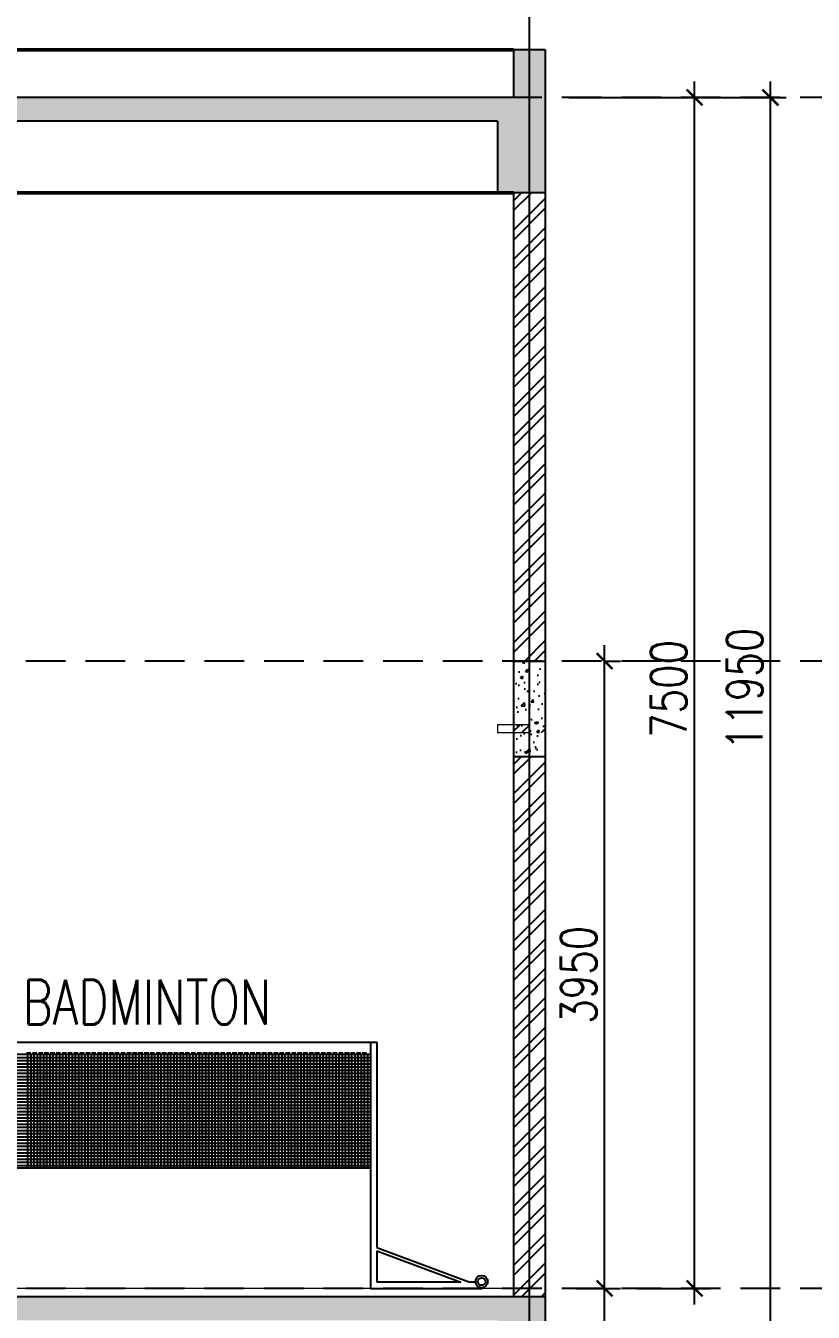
# Model space of a CAD drawing. Extents: x -32840 to 422982, y 280745 to 888746.
# Drawn here: x 4921 to 9880, y 459142 to 467244 of the extents above; entities that cross this region are included whole.
import ezdxf
from ezdxf.enums import TextEntityAlignment as Align

# ---------------------------------------------------------------- set-up
doc = ezdxf.new("R2010")
doc.units = 0
doc.header["$LTSCALE"] = 1000
doc.header["$PDMODE"] = 3
for name, pattern in [('CONTINOUS', [0]), ('DASHDOT', [1, 0.5, -0.25, 0, -0.25]), ('HIDDEN', [0.375, 0.25, -0.125])]:
    doc.linetypes.add(name, pattern=pattern)
doc.layers.get('Defpoints').update_dxf_attribs({"linetype": 'HIDDEN'})
for name, color, linetype in [('a-dim', 3, 'Continuous'), ('A-Ele  2', 6, 'Continuous'), ('A-GRID', 31, 'DASHDOT'), ('A-LVL', 31, 'HIDDEN'), ('A-RD', 6, 'Continuous'), ('A-WALL', 7, 'CONTINOUS'), ('Badminton Net', 8, 'Continuous'), ('Badminton Posts', 1, 'Continuous'), ('I-False Ceiling', 7, 'Continuous')]:
    doc.layers.add(name, color=color, linetype=linetype)
doc.layers.add('A-FLOR', color=2, linetype='Continuous', lineweight=18)
doc.layers.add('STR-COL', color=1, linetype='Continuous', lineweight=0)
doc.styles.add('ROMANS', font='romans.shx', dxfattribs={"width": 0.8})
doc.dimstyles.new('dim-1', dxfattribs={"dimscale": 100, "dimtxt": 2.25, "dimasz": 1, "dimexe": 1, "dimexo": 1, "dimgap": 0.5, "dimtad": 1, "dimdec": 0, "dimzin": 3, "dimdsep": 46, "dimtxsty": 'ROMANS', "dimblk": 'ARCHTICK', "dimcen": 0.0625, "dimdle": 1, "dimclrd": 256, "dimclre": 256, "dimclrt": 6, "dimadec": 0, "dimazin": 0, "dimtfac": 1, "dimtdec": 0, "dimtix": 1, "dimtmove": 1, "dimatfit": 3, "dimfxl": 1, "dimfrac": 2, "dimtolj": 1, "dimtzin": 3, "dimarcsym": 0})
pattern_1 = [(50, (1734.44, 0), (182.18467, -15.939086), [19.05, -209.55]), (355, (1734.44, 0), (-35.24342, 191.056845), [15.24, -167.640584]), (100.451445, (1749.62, -1.33), (146.94125, 175.11775), [16.19001, -178.090245]), (46.1842, (1734.44, 50.8), (271.07904, -42.04233), [28.575, -314.325]), (96.63556, (1757.03, 47.3), (237.40413, 247.42612), [24.28502, -267.1356]), (351.18415, (1734.44, 50.8), (237.40413, 247.42612), [22.85997, -251.45973]), (21, (1759.84, 38.1), (151.61439, -102.2652), [19.05, -209.55]), (326, (1759.84, 38.1), (61.80203, 184.187966), [15.24, -167.64]), (71.451445, (1772.48, 29.58), (213.41642, 81.92277), [16.19001, -178.08994]), (37.5, (1734.44, 0), (3.088603, 84.555039), [0, -165.608, 0, -170.18, 0, -168.275]), (7.5, (1734.44, 0), (66.819663, 100.180575), [0, -97.028, 0, -161.798, 0, -64.135]), (327.5, (1677.8, 0), (135.590595, -5.728744), [0, -63.5, 0, -198.12, 0, -262.89]), (317.5, (1652.4, 0), (148.12918, 25.42649), [0, -82.55, 0, -131.572, 0, -186.69])]

# ---------------------------------------------------------------- blocks, each defined once
blk = doc.blocks.new('_ArchTick')
at = {"color": 0, "linetype": 'ByBlock', "const_width": 0.15}
blk.add_lwpolyline([(-0.5, -0.5), (0.5, 0.5)], dxfattribs=at)
blk = doc.blocks.new('*D1886')
at = {"layer": 'a-dim', "lineweight": -2, "transparency": 16777216}
for p, q in [((8565.6, 455192.2), (8565.6, 459392.2)), ((8386.3, 459292.2), (8665.6, 459292.2)), ((8654.3, 455292.2), (8665.6, 455292.2))]:
    blk.add_line(p, q, dxfattribs=at)
at = {"layer": 'Defpoints', "color": 0, "transparency": 16777216}
for p in [(8286.3, 459292.2), (8565.6, 459292.2), (8554.3, 455292.2)]:
    blk.add_point(p, dxfattribs=at)
at = {"layer": 'a-dim', "lineweight": -2, "transparency": 16777216, "xscale": 100, "yscale": 100, "zscale": 100}
for p, rotation in [((8565.6, 459292.2), 90), ((8565.6, 455292.2), 270)]:
    blk.add_blockref('_ArchTick', p, dxfattribs=dict(at, rotation=rotation))
at = {"layer": 'a-dim', "color": 6, "transparency": 16777216, "insert": (8403.1, 457292.2), "char_height": 225, "attachment_point": 5, "rotation": 90, "style": 'ROMANS'}
blk.add_mtext('\\A1;4000', dxfattribs=at)
blk = doc.blocks.new('*D1887')
at = {"layer": 'a-dim', "lineweight": -2, "transparency": 16777216}
for p, q in [((8565.6, 459192.2), (8565.6, 463342.2)), ((8563.4, 463242.2), (8665.6, 463242.2)), ((8563.4, 459292.2), (8665.6, 459292.2))]:
    blk.add_line(p, q, dxfattribs=at)
at = {"layer": 'Defpoints', "color": 0, "transparency": 16777216}
for p in [(8463.4, 463242.2), (8565.6, 463242.2), (8463.4, 459292.2)]:
    blk.add_point(p, dxfattribs=at)
at = {"layer": 'a-dim', "lineweight": -2, "transparency": 16777216, "xscale": 100, "yscale": 100, "zscale": 100}
for p, rotation in [((8565.6, 463242.2), 90), ((8565.6, 459292.2), 270)]:
    blk.add_blockref('_ArchTick', p, dxfattribs=dict(at, rotation=rotation))
at = {"layer": 'a-dim', "color": 6, "transparency": 16777216, "insert": (8403.1, 461267.2), "char_height": 225, "attachment_point": 5, "rotation": 90, "style": 'ROMANS'}
blk.add_mtext('\\A1;3950', dxfattribs=at)
blk = doc.blocks.new('*D1888')
at = {"layer": 'a-dim', "lineweight": -2, "transparency": 16777216}
for p, q in [((9132, 459192.2), (9132, 466892.2)), ((8341.2, 466792.2), (9232, 466792.2)), ((8771.7, 459292.2), (9232, 459292.2))]:
    blk.add_line(p, q, dxfattribs=at)
at = {"layer": 'Defpoints', "color": 0, "transparency": 16777216}
for p in [(8241.2, 466792.2), (9132, 466792.2), (8671.7, 459292.2)]:
    blk.add_point(p, dxfattribs=at)
at = {"layer": 'a-dim', "lineweight": -2, "transparency": 16777216, "xscale": 100, "yscale": 100, "zscale": 100}
for p, rotation in [((9132, 466792.2), 90), ((9132, 459292.2), 270)]:
    blk.add_blockref('_ArchTick', p, dxfattribs=dict(at, rotation=rotation))
at = {"layer": 'a-dim', "color": 6, "transparency": 16777216, "insert": (8969.5, 463067.2), "char_height": 225, "attachment_point": 5, "rotation": 90, "style": 'ROMANS'}
blk.add_mtext('\\A1;7500', dxfattribs=at)
blk = doc.blocks.new('RD')
at = {"style": 'ROMANS', "width": 0.75}
for tag, p in [('RT', (10.24, 14.08)), ('SZ', (10.24, 2.74))]:
    blk.add_attdef(tag, text='', height=9, dxfattribs=at).set_placement(p, align=Align.CENTER)
blk = doc.blocks.new('*D1905')
at = {"layer": 'a-dim', "lineweight": -2, "transparency": 16777216}
for p, q in [((9610, 454742.2), (9610, 466892.2)), ((9146.3, 466792.2), (9710, 466792.2)), ((9365.6, 454842.2), (9710, 454842.2))]:
    blk.add_line(p, q, dxfattribs=at)
at = {"layer": 'Defpoints', "color": 0, "transparency": 16777216}
for p in [(9046.3, 466792.2), (9610, 466792.2), (9265.6, 454842.2)]:
    blk.add_point(p, dxfattribs=at)
at = {"layer": 'a-dim', "lineweight": -2, "transparency": 16777216, "xscale": 100, "yscale": 100, "zscale": 100}
for p, rotation in [((9610, 466792.2), 90), ((9610, 454842.2), 270)]:
    blk.add_blockref('_ArchTick', p, dxfattribs=dict(at, rotation=rotation))
at = {"layer": 'a-dim', "color": 6, "transparency": 16777216, "insert": (9447.5, 463067.2), "char_height": 225, "attachment_point": 5, "rotation": 90, "style": 'ROMANS'}
blk.add_mtext('\\A1;11950', dxfattribs=at)

msp = doc.modelspace()

# ---------------------------------------------------------------- hatches: boundary and pattern name
at = {"layer": 'I-False Ceiling'}
h = msp.add_hatch(dxfattribs=at)
h.set_pattern_fill('AR-CONC', color=8)
h.set_pattern_definition(pattern_1)
h.paths.add_polyline_path([(8192.5, 466792.2), (-1007.5, 466792.2), (-1007.5, 466192.2), (-807.5, 466192.2), (-807.5, 466642.2), (7892.5, 466642.2), (7892.5, 466192.2), (8192.5, 466192.2)])
h.paths.add_polyline_path([(-807.5, 467092.2), (-1007.5, 467092.2), (-1007.5, 466792.2), (-807.5, 466792.2)])
h.paths.add_polyline_path([(8192.5, 467092.2), (7992.5, 467092.2), (7992.5, 466792.2), (8192.5, 466792.2)])
h = msp.add_hatch(dxfattribs=at)
h.set_pattern_fill('ANSI32', color=8, scale=350)
h.set_pattern_definition([(45, (-10723.59, 580512.23), (-92.80777, 92.80777), []), (45, (-10661.72, 580512.23), (-92.80777, 92.80777), [])])
h.paths.add_polyline_path([(8192.5, 462842.2), (7992.5, 462842.2), (7992.5, 462792.2), (8192.5, 462792.2)])
h.paths.add_polyline_path([(7992.5, 463242.2), (8192.5, 463242.2), (8192.5, 466192.2), (7992.5, 466192.2)])
h = msp.add_hatch(dxfattribs=at)
h.set_pattern_fill('AR-CONC', color=8)
h.set_pattern_definition(pattern_1)
h.paths.add_polyline_path([(8192.5, 463242.2), (7992.5, 463242.2), (7992.5, 462642.2), (8192.5, 462642.2)])
h = msp.add_hatch(dxfattribs=at)
h.set_pattern_fill('ANSI32', color=8, scale=350)
h.set_pattern_definition([(45, (-10723.59, 576962.23), (-92.80777, 92.80777), []), (45, (-10661.72, 576962.23), (-92.80777, 92.80777), [])])
h.paths.add_polyline_path([(8192.5, 462642.2), (7992.5, 462642.2), (7992.5, 459292.2), (8192.5, 459292.2)])
h.paths.add_polyline_path([(8192.5, 459292.2), (7992.5, 459292.2), (7992.5, 459242.2), (8192.5, 459242.2)])
h = msp.add_hatch(dxfattribs=at)
h.set_pattern_fill('AR-CONC', color=8)
h.set_pattern_definition(pattern_1)
h.paths.add_polyline_path([(-13607.5, 459242.2), (-25707.5, 459242.2), (-25707.5, 459067.2), (-13607.5, 459092.2)])
h.paths.add_polyline_path([(-25507.5, 459067.2), (-25707.5, 459067.2), (-25707.5, 458642.2), (-25507.5, 458642.2)])
h.paths.add_polyline_path([(-20207, 459067.2), (-20507, 459067.2), (-20507, 458642.2), (-20207, 458642.2)])
h.paths.add_polyline_path([(-16507.5, 459092.2), (-16807.5, 459067.2), (-16807.5, 458642.2), (-16507.5, 458642.2)])
h.paths.add_polyline_path([(-13307.5, 459092.2), (-13307.5, 459242.2), (-13607.5, 459242.2), (-13607.5, 459092.2), (-13607.5, 458642.2), (-13307.5, 458642.2)])
h.paths.add_polyline_path([(8192.5, 459242.2), (-13307.5, 459242.2), (-13307.5, 459092.2), (8192.5, 459092.2)])
h.paths.add_polyline_path([(-9907.5, 459092.2), (-10207.5, 459092.2), (-10207.5, 458642.2), (-9907.5, 458642.2)])
h.paths.add_polyline_path([(-6807.5, 459092.2), (-7107.5, 459092.2), (-7107.5, 458642.2), (-6807.5, 458642.2)])
h.paths.add_polyline_path([(-707.5, 459092.2), (-1007.5, 459092.2), (-1007.5, 458642.2), (-707.5, 458642.2)])
h.paths.add_polyline_path([(2093.2, 459092.2), (1893.2, 459092.2), (1893.2, 458642.2), (2093.2, 458642.2)])
h.paths.add_polyline_path([(4093.2, 459092.2), (3893.2, 459092.2), (3893.2, 458642.2), (4093.2, 458642.2)])
h.paths.add_polyline_path([(8192.5, 459092.2), (7892.5, 459092.2), (7892.5, 458642.2), (8192.5, 458642.2)])

# ---------------------------------------------------------------- linework, layer by layer
at = {"layer": 'A-Ele  2', "color": 6, "lineweight": 50}
for p, q in [((-807.5, 467092.2), (7992.5, 467092.2)), ((-807.5, 466192.2), (7992.5, 466192.2))]:
    msp.add_line(p, q, dxfattribs=at)
at = {"layer": 'A-FLOR'}
msp.add_line((7992.5, 459292.2), (-807.5, 459292.2), dxfattribs=at)
at = {"layer": 'A-GRID', "ltscale": 1000}
msp.add_line((8092.7, 452041.6, 0), (8092.7, 471295.8, 0), dxfattribs=at)
at = {"layer": 'A-LVL'}
for p, q in [((12671.6, 466792.2), (-1007.5, 466792.2)), ((12671.6, 463242.2), (-28149.2, 463242.2)), ((12671.6, 459292.2), (-25710.9, 459292.2))]:
    msp.add_line(p, q, dxfattribs=at)
at = {"layer": 'A-WALL'}
for p, q in [((7992.5, 467092.2), (7992.5, 466792.2)), ((8192.5, 467092.2), (7992.5, 467092.2)), ((8192.5, 467092.2), (8192.5, 459242.2)), ((7992.5, 466792.2), (-807.5, 466792.2)), ((7892.5, 466642.2), (4093.2, 466642.2)), ((7892.5, 466642.2), (7892.5, 466192.2)), ((8192.5, 466192.2), (7892.5, 466192.2)), ((7992.5, 466192.2), (7992.5, 459242.2)), ((7992.5, 463242.2), (8192.5, 463242.2)), ((7992.5, 462642.2), (8192.5, 462642.2)), ((7992.5, 459292.2), (7992.5, 459242.2)), ((-25707.5, 459242.2), (8192.5, 459242.2)), ((8192.5, 459242.2), (8192.5, 458642.2))]:
    msp.add_line(p, q, dxfattribs=at)
at = {"layer": 'Badminton Net'}
for p, q in [((992.5, 460842.2), (7092.5, 460842.2)), ((992.5, 460767.2), (7092.5, 460767.2)), ((992.5, 460747.2), (7092.5, 460747.2)), ((4932.5, 460767.2), (4932.5, 460052.2)), ((4952.5, 460767.2), (4952.5, 460052.2)), ((4972.5, 460767.2), (4972.5, 460052.2)), ((4992.5, 460767.2), (4992.5, 460052.2)), ((5012.5, 460767.2), (5012.5, 460052.2)), ((5032.5, 460767.2), (5032.5, 460052.2)), ((5052.5, 460767.2), (5052.5, 460052.2)), ((5072.5, 460767.2), (5072.5, 460052.2)), ((5092.5, 460767.2), (5092.5, 460052.2)), ((5112.5, 460767.2), (5112.5, 460052.2)), ((5132.5, 460767.2), (5132.5, 460052.2)), ((5152.5, 460767.2), (5152.5, 460052.2)), ((5172.5, 460767.2), (5172.5, 460052.2)), ((5192.5, 460767.2), (5192.5, 460052.2)), ((5212.5, 460767.2), (5212.5, 460052.2)), ((5232.5, 460767.2), (5232.5, 460052.2)), ((5252.5, 460767.2), (5252.5, 460052.2)), ((5272.5, 460767.2), (5272.5, 460052.2)), ((5292.5, 460767.2), (5292.5, 460052.2)), ((5312.5, 460767.2), (5312.5, 460052.2)), ((5332.5, 460767.2), (5332.5, 460052.2)), ((5352.5, 460767.2), (5352.5, 460052.2)), ((5372.5, 460767.2), (5372.5, 460052.2)), ((5392.5, 460767.2), (5392.5, 460052.2)), ((5412.5, 460767.2), (5412.5, 460052.2)), ((5432.5, 460767.2), (5432.5, 460052.2)), ((5452.5, 460767.2), (5452.5, 460052.2)), ((5472.5, 460767.2), (5472.5, 460052.2)), ((5492.5, 460767.2), (5492.5, 460052.2)), ((5512.5, 460767.2), (5512.5, 460052.2)), ((5532.5, 460767.2), (5532.5, 460052.2)), ((5552.5, 460767.2), (5552.5, 460052.2)), ((5572.5, 460767.2), (5572.5, 460052.2)), ((5592.5, 460767.2), (5592.5, 460052.2)), ((5612.5, 460767.2), (5612.5, 460052.2)), ((5632.5, 460767.2), (5632.5, 460052.2)), ((5652.5, 460767.2), (5652.5, 460052.2)), ((5672.5, 460767.2), (5672.5, 460052.2)), ((5692.5, 460767.2), (5692.5, 460052.2)), ((5712.5, 460767.2), (5712.5, 460052.2)), ((5732.5, 460767.2), (5732.5, 460052.2)), ((5752.5, 460767.2), (5752.5, 460052.2)), ((5772.5, 460767.2), (5772.5, 460052.2)), ((5792.5, 460767.2), (5792.5, 460052.2)), ((5812.5, 460767.2), (5812.5, 460052.2)), ((5832.5, 460767.2), (5832.5, 460052.2)), ((5852.5, 460767.2), (5852.5, 460052.2)), ((5872.5, 460767.2), (5872.5, 460052.2)), ((5892.5, 460767.2), (5892.5, 460052.2)), ((5912.5, 460767.2), (5912.5, 460052.2)), ((5932.5, 460767.2), (5932.5, 460052.2)), ((5952.5, 460767.2), (5952.5, 460052.2)), ((5972.5, 460767.2), (5972.5, 460052.2)), ((5992.5, 460767.2), (5992.5, 460052.2)), ((6012.5, 460767.2), (6012.5, 460052.2)), ((6032.5, 460767.2), (6032.5, 460052.2)), ((6052.5, 460767.2), (6052.5, 460052.2)), ((6072.5, 460767.2), (6072.5, 460052.2)), ((6092.5, 460767.2), (6092.5, 460052.2)), ((6112.5, 460767.2), (6112.5, 460052.2)), ((6132.5, 460767.2), (6132.5, 460052.2)), ((6152.5, 460767.2), (6152.5, 460052.2)), ((6172.5, 460767.2), (6172.5, 460052.2)), ((6192.5, 460767.2), (6192.5, 460052.2)), ((6212.5, 460767.2), (6212.5, 460052.2)), ((6232.5, 460767.2), (6232.5, 460052.2)), ((6252.5, 460767.2), (6252.5, 460052.2)), ((6272.5, 460767.2), (6272.5, 460052.2)), ((6292.5, 460767.2), (6292.5, 460052.2)), ((6312.5, 460767.2), (6312.5, 460052.2)), ((6332.5, 460767.2), (6332.5, 460052.2)), ((6352.5, 460767.2), (6352.5, 460052.2)), ((6372.5, 460767.2), (6372.5, 460052.2)), ((6392.5, 460767.2), (6392.5, 460052.2)), ((6412.5, 460767.2), (6412.5, 460052.2)), ((6432.5, 460767.2), (6432.5, 460052.2)), ((6452.5, 460767.2), (6452.5, 460052.2)), ((6472.5, 460767.2), (6472.5, 460052.2)), ((6492.5, 460767.2), (6492.5, 460052.2)), ((6512.5, 460767.2), (6512.5, 460052.2)), ((6532.5, 460767.2), (6532.5, 460052.2)), ((6552.5, 460767.2), (6552.5, 460052.2)), ((6572.5, 460767.2), (6572.5, 460052.2)), ((6592.5, 460767.2), (6592.5, 460052.2)), ((6612.5, 460767.2), (6612.5, 460052.2)), ((6632.5, 460767.2), (6632.5, 460052.2)), ((6652.5, 460767.2), (6652.5, 460052.2)), ((6672.5, 460767.2), (6672.5, 460052.2)), ((6692.5, 460767.2), (6692.5, 460052.2)), ((6712.5, 460767.2), (6712.5, 460052.2)), ((6732.5, 460767.2), (6732.5, 460052.2)), ((6752.5, 460767.2), (6752.5, 460052.2)), ((6772.5, 460767.2), (6772.5, 460052.2)), ((6792.5, 460767.2), (6792.5, 460052.2)), ((6812.5, 460767.2), (6812.5, 460052.2)), ((6832.5, 460767.2), (6832.5, 460052.2)), ((6852.5, 460767.2), (6852.5, 460052.2)), ((6872.5, 460767.2), (6872.5, 460052.2)), ((6892.5, 460767.2), (6892.5, 460052.2)), ((6912.5, 460767.2), (6912.5, 460052.2)), ((6932.5, 460767.2), (6932.5, 460052.2)), ((6952.5, 460767.2), (6952.5, 460052.2)), ((6972.5, 460767.2), (6972.5, 460052.2)), ((6992.5, 460767.2), (6992.5, 460052.2)), ((7012.5, 460767.2), (7012.5, 460052.2)), ((7032.5, 460767.2), (7032.5, 460052.2)), ((7052.5, 460767.2), (7052.5, 460052.2)), ((7072.5, 460767.2), (7072.5, 460052.2)), ((992.5, 460727.2), (7092.5, 460727.2)), ((992.5, 460707.2), (7092.5, 460707.2)), ((992.5, 460687.2), (7092.5, 460687.2)), ((992.5, 460667.2), (7092.5, 460667.2)), ((992.5, 460647.2), (7092.5, 460647.2)), ((992.5, 460627.2), (7092.5, 460627.2)), ((992.5, 460607.2), (7092.5, 460607.2)), ((992.5, 460587.2), (7092.5, 460587.2)), ((992.5, 460567.2), (7092.5, 460567.2)), ((992.5, 460547.2), (7092.5, 460547.2)), ((992.5, 460527.2), (7092.5, 460527.2)), ((992.5, 460507.2), (7092.5, 460507.2)), ((992.5, 460487.2), (7092.5, 460487.2)), ((992.5, 460467.2), (7092.5, 460467.2)), ((992.5, 460447.2), (7092.5, 460447.2)), ((992.5, 460427.2), (7092.5, 460427.2)), ((992.5, 460407.2), (7092.5, 460407.2)), ((992.5, 460387.2), (7092.5, 460387.2)), ((992.5, 460367.2), (7092.5, 460367.2)), ((992.5, 460347.2), (7092.5, 460347.2)), ((992.5, 460327.2), (7092.5, 460327.2)), ((992.5, 460307.2), (7092.5, 460307.2)), ((992.5, 460287.2), (7092.5, 460287.2)), ((992.5, 460267.2), (7092.5, 460267.2)), ((992.5, 460247.2), (7092.5, 460247.2)), ((992.5, 460227.2), (7092.5, 460227.2)), ((992.5, 460207.2), (7092.5, 460207.2)), ((992.5, 460187.2), (7092.5, 460187.2)), ((992.5, 460167.2), (7092.5, 460167.2)), ((992.5, 460147.2), (7092.5, 460147.2)), ((992.5, 460127.2), (7092.5, 460127.2)), ((992.5, 460107.2), (7092.5, 460107.2)), ((992.5, 460087.2), (7092.5, 460087.2)), ((992.5, 460067.2), (7092.5, 460067.2)), ((992.5, 460052.2), (7092.5, 460052.2))]:
    msp.add_line(p, q, dxfattribs=at)
for points in [[(4925.9, 460775.8), (4934.1, 460775.2), (4935.9, 460775.2), (4939.3, 460776.1), (4940.6, 460776.4), (4942.2, 460776.4), (4945.4, 460776.4), (4946.9, 460775.9), (4949.3, 460775.1), (4953.6, 460775.8)], [(4963, 460775.8), (4971.2, 460775.2), (4973, 460775.2), (4976.4, 460776.1), (4977.7, 460776.4), (4979.3, 460776.4), (4982.6, 460776.4), (4984, 460775.9), (4986.4, 460775.1), (4990.7, 460775.8)], [(5001.8, 460775.8), (5010, 460775.2), (5011.8, 460775.2), (5015.2, 460776.1), (5016.5, 460776.4), (5018.2, 460776.4), (5021.4, 460776.4), (5022.8, 460775.9), (5025.2, 460775.1), (5029.5, 460775.8)], [(5037.7, 460775.8), (5045.9, 460775.2), (5047.7, 460775.2), (5051.1, 460776.1), (5052.4, 460776.4), (5054.1, 460776.4), (5057.3, 460776.4), (5058.7, 460775.9), (5061.1, 460775.1), (5065.4, 460775.8)], [(5075.4, 460775.8), (5083.6, 460775.2), (5085.5, 460775.2), (5088.8, 460776.1), (5090.1, 460776.4), (5091.8, 460776.4), (5095, 460776.4), (5096.4, 460775.9), (5098.8, 460775.1), (5103.2, 460775.8)], [(5112.5, 460775.8), (5120.8, 460775.2), (5122.6, 460775.2), (5125.9, 460776.1), (5127.2, 460776.4), (5128.9, 460776.4), (5132.1, 460776.4), (5133.5, 460775.9), (5135.9, 460775.1), (5140.3, 460775.8)], [(5149.7, 460775.8), (5157.9, 460775.2), (5159.7, 460775.2), (5163.1, 460776.1), (5164.4, 460776.4), (5166.1, 460776.4), (5169.3, 460776.4), (5170.7, 460775.9), (5173.1, 460775.1), (5177.5, 460775.8)], [(5185.6, 460775.8), (5193.9, 460775.2), (5195.7, 460775.2), (5199, 460776.1), (5200.3, 460776.4), (5202, 460776.4), (5205.2, 460776.4), (5206.6, 460775.9), (5209, 460775.1), (5213.4, 460775.8)], [(5223.4, 460775.8), (5231.6, 460775.2), (5233.4, 460775.2), (5236.8, 460776.1), (5238.1, 460776.4), (5239.7, 460776.4), (5242.9, 460776.4), (5244.4, 460775.9), (5246.8, 460775.1), (5251.1, 460775.8)], [(5260.5, 460775.8), (5268.7, 460775.2), (5270.5, 460775.2), (5273.9, 460776.1), (5275.2, 460776.4), (5276.8, 460776.4), (5280.1, 460776.4), (5281.5, 460775.9), (5283.9, 460775.1), (5288.2, 460775.8)], [(5298.5, 460775.8), (5306.7, 460775.2), (5308.5, 460775.2), (5311.9, 460776.1), (5313.2, 460776.4), (5314.8, 460776.4), (5318.1, 460776.4), (5319.5, 460775.9), (5321.9, 460775.1), (5326.2, 460775.8)], [(5334.4, 460775.8), (5342.6, 460775.2), (5344.4, 460775.2), (5347.8, 460776.1), (5349.1, 460776.4), (5350.8, 460776.4), (5354, 460776.4), (5355.4, 460775.9), (5357.8, 460775.1), (5362.1, 460775.8)], [(5372.1, 460775.8), (5380.3, 460775.2), (5382.1, 460775.2), (5385.5, 460776.1), (5386.8, 460776.4), (5388.5, 460776.4), (5391.7, 460776.4), (5393.1, 460775.9), (5395.5, 460775.1), (5399.8, 460775.8)], [(5409.2, 460775.8), (5417.4, 460775.2), (5419.2, 460775.2), (5422.6, 460776.1), (5423.9, 460776.4), (5425.6, 460776.4), (5428.8, 460776.4), (5430.2, 460775.9), (5432.6, 460775.1), (5437, 460775.8)], [(5445.9, 460775.8), (5454.1, 460775.2), (5456, 460775.2), (5459.3, 460776.1), (5460.6, 460776.4), (5462.3, 460776.4), (5465.5, 460776.4), (5466.9, 460775.9), (5469.3, 460775.1), (5473.7, 460775.8)], [(5481.8, 460775.8), (5490.1, 460775.2), (5491.9, 460775.2), (5495.2, 460776.1), (5496.5, 460776.4), (5498.2, 460776.4), (5501.4, 460776.4), (5502.8, 460775.9), (5505.2, 460775.1), (5509.6, 460775.8)], [(5519.6, 460775.8), (5527.8, 460775.2), (5529.6, 460775.2), (5533, 460776.1), (5534.3, 460776.4), (5535.9, 460776.4), (5539.2, 460776.4), (5540.6, 460775.9), (5543, 460775.1), (5547.3, 460775.8)], [(5556.7, 460775.8), (5564.9, 460775.2), (5566.7, 460775.2), (5570.1, 460776.1), (5571.4, 460776.4), (5573.1, 460776.4), (5576.3, 460776.4), (5577.7, 460775.9), (5580.1, 460775.1), (5584.4, 460775.8)], [(5593.9, 460775.8), (5602.1, 460775.2), (5603.9, 460775.2), (5607.3, 460776.1), (5608.6, 460776.4), (5610.2, 460776.4), (5613.4, 460776.4), (5614.9, 460775.9), (5617.3, 460775.1), (5621.6, 460775.8)], [(5629.8, 460775.8), (5638, 460775.2), (5639.8, 460775.2), (5643.2, 460776.1), (5644.5, 460776.4), (5646.1, 460776.4), (5649.4, 460776.4), (5650.8, 460775.9), (5653.2, 460775.1), (5657.5, 460775.8)], [(5667.5, 460775.8), (5675.7, 460775.2), (5677.5, 460775.2), (5680.9, 460776.1), (5682.2, 460776.4), (5683.9, 460776.4), (5687.1, 460776.4), (5688.5, 460775.9), (5690.9, 460775.1), (5695.2, 460775.8)], [(5704.6, 460775.8), (5712.8, 460775.2), (5714.6, 460775.2), (5718, 460776.1), (5719.3, 460776.4), (5721, 460776.4), (5724.2, 460776.4), (5725.6, 460775.9), (5728, 460775.1), (5732.4, 460775.8)], [(5742.6, 460775.8), (5750.8, 460775.2), (5752.6, 460775.2), (5756, 460776.1), (5757.3, 460776.4), (5759, 460776.4), (5762.2, 460776.4), (5763.6, 460775.9), (5766, 460775.1), (5770.3, 460775.8)], [(5778.5, 460775.8), (5786.7, 460775.2), (5788.5, 460775.2), (5791.9, 460776.1), (5793.2, 460776.4), (5794.9, 460776.4), (5798.1, 460776.4), (5799.5, 460775.9), (5801.9, 460775.1), (5806.3, 460775.8)], [(5816.2, 460775.8), (5824.5, 460775.2), (5826.3, 460775.2), (5829.6, 460776.1), (5830.9, 460776.4), (5832.6, 460776.4), (5835.8, 460776.4), (5837.2, 460775.9), (5839.7, 460775.1), (5844, 460775.8)], [(5853.4, 460775.8), (5861.6, 460775.2), (5863.4, 460775.2), (5866.8, 460776.1), (5868.1, 460776.4), (5869.7, 460776.4), (5873, 460776.4), (5874.4, 460775.9), (5876.8, 460775.1), (5881.1, 460775.8)], [(5888.8, 460775.8), (5897, 460775.2), (5898.8, 460775.2), (5902.2, 460776.1), (5903.5, 460776.4), (5905.2, 460776.4), (5908.4, 460776.4), (5909.8, 460775.9), (5912.2, 460775.1), (5916.5, 460775.8)], [(5924.7, 460775.8), (5932.9, 460775.2), (5934.7, 460775.2), (5938.1, 460776.1), (5939.4, 460776.4), (5941.1, 460776.4), (5944.3, 460776.4), (5945.7, 460775.9), (5948.1, 460775.1), (5952.4, 460775.8)], [(5962.4, 460775.8), (5970.7, 460775.2), (5972.5, 460775.2), (5975.8, 460776.1), (5977.1, 460776.4), (5978.8, 460776.4), (5982, 460776.4), (5983.4, 460775.9), (5985.8, 460775.1), (5990.2, 460775.8)], [(5999.5, 460775.8), (6007.8, 460775.2), (6009.6, 460775.2), (6012.9, 460776.1), (6014.3, 460776.4), (6015.9, 460776.4), (6019.1, 460776.4), (6020.5, 460775.9), (6023, 460775.1), (6027.3, 460775.8)], [(6036.7, 460775.8), (6045, 460775.2), (6046.8, 460775.2), (6050.1, 460776.1), (6051.4, 460776.4), (6053.1, 460776.4), (6056.3, 460776.4), (6057.7, 460775.9), (6060.1, 460775.1), (6064.5, 460775.8)], [(6072.6, 460775.8), (6080.9, 460775.2), (6082.7, 460775.2), (6086, 460776.1), (6087.3, 460776.4), (6089, 460776.4), (6092.2, 460776.4), (6093.6, 460775.9), (6096, 460775.1), (6100.4, 460775.8)], [(6110.4, 460775.8), (6118.6, 460775.2), (6120.4, 460775.2), (6123.8, 460776.1), (6125.1, 460776.4), (6126.7, 460776.4), (6130, 460776.4), (6131.4, 460775.9), (6133.8, 460775.1), (6138.1, 460775.8)], [(6147.5, 460775.8), (6155.7, 460775.2), (6157.5, 460775.2), (6160.9, 460776.1), (6162.2, 460776.4), (6163.9, 460776.4), (6167.1, 460776.4), (6168.5, 460775.9), (6170.9, 460775.1), (6175.2, 460775.8)], [(6185.5, 460775.8), (6193.7, 460775.2), (6195.5, 460775.2), (6198.9, 460776.1), (6200.2, 460776.4), (6201.8, 460776.4), (6205.1, 460776.4), (6206.5, 460775.9), (6208.9, 460775.1), (6213.2, 460775.8)], [(6221.4, 460775.8), (6229.6, 460775.2), (6231.4, 460775.2), (6234.8, 460776.1), (6236.1, 460776.4), (6237.8, 460776.4), (6241, 460776.4), (6242.4, 460775.9), (6244.8, 460775.1), (6249.1, 460775.8)], [(6259.1, 460775.8), (6267.3, 460775.2), (6269.1, 460775.2), (6272.5, 460776.1), (6273.8, 460776.4), (6275.5, 460776.4), (6278.7, 460776.4), (6280.1, 460775.9), (6282.5, 460775.1), (6286.9, 460775.8)], [(6296.2, 460775.8), (6304.5, 460775.2), (6306.3, 460775.2), (6309.6, 460776.1), (6310.9, 460776.4), (6312.6, 460776.4), (6315.8, 460776.4), (6317.2, 460775.9), (6319.6, 460775.1), (6324, 460775.8)], [(6334.9, 460775.8), (6343.1, 460775.2), (6344.9, 460775.2), (6348.3, 460776.1), (6349.6, 460776.4), (6351.2, 460776.4), (6354.5, 460776.4), (6355.9, 460775.9), (6358.3, 460775.1), (6362.6, 460775.8)], [(6370.8, 460775.8), (6379, 460775.2), (6380.8, 460775.2), (6384.2, 460776.1), (6385.5, 460776.4), (6387.2, 460776.4), (6390.4, 460776.4), (6391.8, 460775.9), (6394.2, 460775.1), (6398.5, 460775.8)], [(6408.5, 460775.8), (6416.7, 460775.2), (6418.5, 460775.2), (6421.9, 460776.1), (6423.2, 460776.4), (6424.9, 460776.4), (6428.1, 460776.4), (6429.5, 460775.9), (6431.9, 460775.1), (6436.2, 460775.8)], [(6445.6, 460775.8), (6453.8, 460775.2), (6455.6, 460775.2), (6459, 460776.1), (6460.3, 460776.4), (6462, 460776.4), (6465.2, 460776.4), (6466.6, 460775.9), (6469, 460775.1), (6473.4, 460775.8)], [(6482.8, 460775.8), (6491, 460775.2), (6492.8, 460775.2), (6496.2, 460776.1), (6497.5, 460776.4), (6499.2, 460776.4), (6502.4, 460776.4), (6503.8, 460775.9), (6506.2, 460775.1), (6510.5, 460775.8)], [(6518.7, 460775.8), (6526.9, 460775.2), (6528.7, 460775.2), (6532.1, 460776.1), (6533.4, 460776.4), (6535.1, 460776.4), (6538.3, 460776.4), (6539.7, 460775.9), (6542.1, 460775.1), (6546.5, 460775.8)], [(6556.4, 460775.8), (6564.7, 460775.2), (6566.5, 460775.2), (6569.8, 460776.1), (6571.1, 460776.4), (6572.8, 460776.4), (6576, 460776.4), (6577.4, 460775.9), (6579.8, 460775.1), (6584.2, 460775.8)], [(6593.5, 460775.8), (6601.8, 460775.2), (6603.6, 460775.2), (6606.9, 460776.1), (6608.3, 460776.4), (6609.9, 460776.4), (6613.1, 460776.4), (6614.5, 460775.9), (6617, 460775.1), (6621.3, 460775.8)], [(6631.5, 460775.8), (6639.8, 460775.2), (6641.6, 460775.2), (6644.9, 460776.1), (6646.3, 460776.4), (6647.9, 460776.4), (6651.1, 460776.4), (6652.5, 460775.9), (6655, 460775.1), (6659.3, 460775.8)], [(6667.5, 460775.8), (6675.7, 460775.2), (6677.5, 460775.2), (6680.9, 460776.1), (6682.2, 460776.4), (6683.8, 460776.4), (6687.1, 460776.4), (6688.5, 460775.9), (6690.9, 460775.1), (6695.2, 460775.8)], [(6705.2, 460775.8), (6713.4, 460775.2), (6715.2, 460775.2), (6718.6, 460776.1), (6719.9, 460776.4), (6721.6, 460776.4), (6724.8, 460776.4), (6726.2, 460775.9), (6728.6, 460775.1), (6732.9, 460775.8)], [(6742.3, 460775.8), (6750.5, 460775.2), (6752.3, 460775.2), (6755.7, 460776.1), (6757, 460776.4), (6758.7, 460776.4), (6761.9, 460776.4), (6763.3, 460775.9), (6765.7, 460775.1), (6770, 460775.8)], [(6781.1, 460775.8), (6789.3, 460775.2), (6791.1, 460775.2), (6794.5, 460776.1), (6795.8, 460776.4), (6797.5, 460776.4), (6800.7, 460776.4), (6802.1, 460775.9), (6804.5, 460775.1), (6808.9, 460775.8)], [(6817, 460775.8), (6825.3, 460775.2), (6827.1, 460775.2), (6830.4, 460776.1), (6831.7, 460776.4), (6833.4, 460776.4), (6836.6, 460776.4), (6838, 460775.9), (6840.4, 460775.1), (6844.8, 460775.8)], [(6854.7, 460775.8), (6863, 460775.2), (6864.8, 460775.2), (6868.1, 460776.1), (6869.5, 460776.4), (6871.1, 460776.4), (6874.3, 460776.4), (6875.7, 460775.9), (6878.2, 460775.1), (6882.5, 460775.8)], [(6891.9, 460775.8), (6900.1, 460775.2), (6901.9, 460775.2), (6905.3, 460776.1), (6906.6, 460776.4), (6908.2, 460776.4), (6911.5, 460776.4), (6912.9, 460775.9), (6915.3, 460775.1), (6919.6, 460775.8)], [(6929, 460775.8), (6937.3, 460775.2), (6939.1, 460775.2), (6942.4, 460776.1), (6943.8, 460776.4), (6945.4, 460776.4), (6948.6, 460776.4), (6950, 460775.9), (6952.5, 460775.1), (6956.8, 460775.8)], [(6965, 460775.8), (6973.2, 460775.2), (6975, 460775.2), (6978.4, 460776.1), (6979.7, 460776.4), (6981.3, 460776.4), (6984.5, 460776.4), (6986, 460775.9), (6988.4, 460775.1), (6992.7, 460775.8)], [(7002.7, 460775.8), (7010.9, 460775.2), (7012.7, 460775.2), (7016.1, 460776.1), (7017.4, 460776.4), (7019.1, 460776.4), (7022.3, 460776.4), (7023.7, 460775.9), (7026.1, 460775.1), (7030.4, 460775.8)], [(7039.8, 460775.8), (7048, 460775.2), (7049.8, 460775.2), (7053.2, 460776.1), (7054.5, 460776.4), (7056.2, 460776.4), (7059.4, 460776.4), (7060.8, 460775.9), (7063.2, 460775.1), (7067.5, 460775.8)]]:
    msp.add_lwpolyline(points, dxfattribs=at)
for radius in [38.4, 23.6]:
    msp.add_circle((7791.6, 459335.5), radius, dxfattribs=at)
at = {"layer": 'Badminton Posts'}
for p, q in [((7092.5, 460842.2), (7092.5, 459292.2)), ((7092.5, 460842.2), (7132.5, 460842.2)), ((7132.5, 460842.2), (7132.5, 459550.1)), ((7132.5, 459550.1), (7717.7, 459332.2)), ((7132.5, 459528.7), (7132.5, 459332.2)), ((7132.5, 459528.7), (7660.4, 459332.2)), ((7092.5, 459292.2), (7792.5, 459292.2)), ((7660.4, 459332.2), (7132.5, 459332.2)), ((7753.2, 459332.2), (7717.7, 459332.2)), ((7792.5, 459292.2), (7792.5, 459297.1))]:
    msp.add_line(p, q, dxfattribs=at)
at = {"layer": 'STR-COL'}
msp.add_lwpolyline([(8092.5, 462842.2), (7892.5, 462842.2), (7892.5, 462792.2), (8092.5, 462792.2), (8092.5, 462842.2)], close=True, dxfattribs=at)

# ---------------------------------------------------------------- block references
at = {"layer": 'A-RD'}
ref = msp.add_blockref('RD', (5194.7, 460392), dxfattribs=dict(at, xscale=40.00000000626291, yscale=40.00000000626291, zscale=40.00000000626291, rotation=359.9999973745001))
ref.add_attrib('RT', 'BADMINTON', dxfattribs={"height": 280, "rotation": 360, "style": 'ROMANS', "width": 0.75}).set_placement((5684.5, 460955), align=Align.CENTER)

# ---------------------------------------------------------------- dimensions: what is measured, and where the dimension line sits
at = {"layer": 'a-dim'}
for base, p1, p2, picture, middle in [((9132, 466792.2), (8671.7, 459292.2), (8241.2, 466792.2), '*D1888', (9132, 463067.2)), ((9610, 466792.2), (9265.6, 454842.2), (9046.3, 466792.2), '*D1905', (9610, 463067.2))]:
    dim = msp.add_linear_dim(base=base, p1=p1, p2=p2, angle=90, dimstyle='dim-1', dxfattribs=at)
    dim.commit()
    dim.dimension.update_dxf_attribs({"geometry": picture, "text_midpoint": middle, "dimtype": 160})
for base, p1, p2, picture, middle in [((8565.6, 463242.2), (8463.4, 459292.2), (8463.4, 463242.2), '*D1887', (8403.1, 461267.2)), ((8565.6, 459292.2), (8554.3, 455292.2), (8286.3, 459292.2), '*D1886', (8403.1, 457292.2))]:
    dim = msp.add_linear_dim(base=base, p1=p1, p2=p2, angle=90, dimstyle='dim-1', dxfattribs=at)
    dim.commit()
    dim.dimension.update_dxf_attribs({"geometry": picture, "text_midpoint": middle})

doc.saveas('drawing.dxf')
